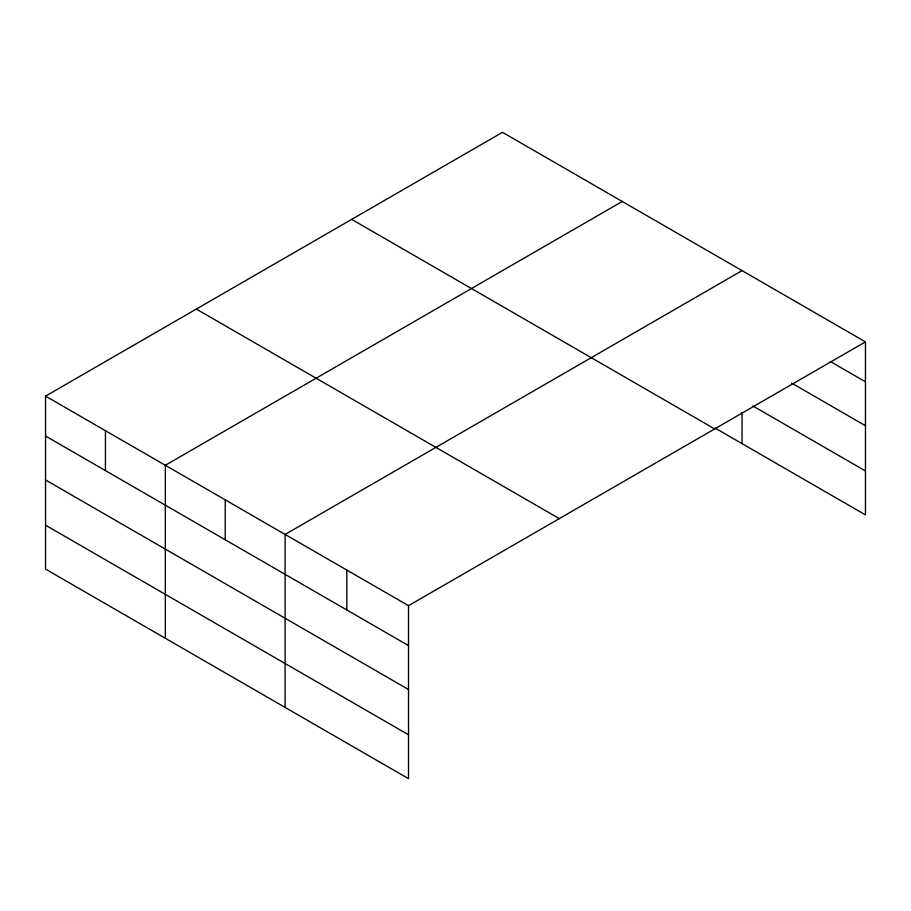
<?xml version="1.0" encoding="UTF-8"?>
<svg xmlns="http://www.w3.org/2000/svg" width="911" height="911" viewBox="0 0 911 911"><rect width="100%" height="100%" fill="white"/><g stroke="black" fill="none" stroke-linecap="round" stroke-linejoin="round"><path stroke-width="1.37" d="M45.55 396.126L408.515 605.678L408.515 778.677L45.55 569.124L45.55 396.126L502.485 132.323L865.45 341.876L865.45 514.874L715.146 428.102M622.259 201.468L165.335 465.282L165.335 638.281M742.044 270.624L285.109 534.438L285.109 707.426M408.515 605.678L865.45 341.876M830.365 361.53L865.45 381.789M791.648 383.098L865.45 425.71M752.93 405.999L865.45 470.953M351.692 219.38L714.668 428.933M196.332 309.068L559.308 518.632M45.55 436.039L408.515 645.592M45.55 479.96L408.515 689.513M45.55 525.203L408.515 734.767M742.044 412.455L742.044 443.623M346.818 570.058L346.818 609.971M225.222 499.854L225.222 539.767M105.437 430.698L105.437 470.611"/></g></svg>
